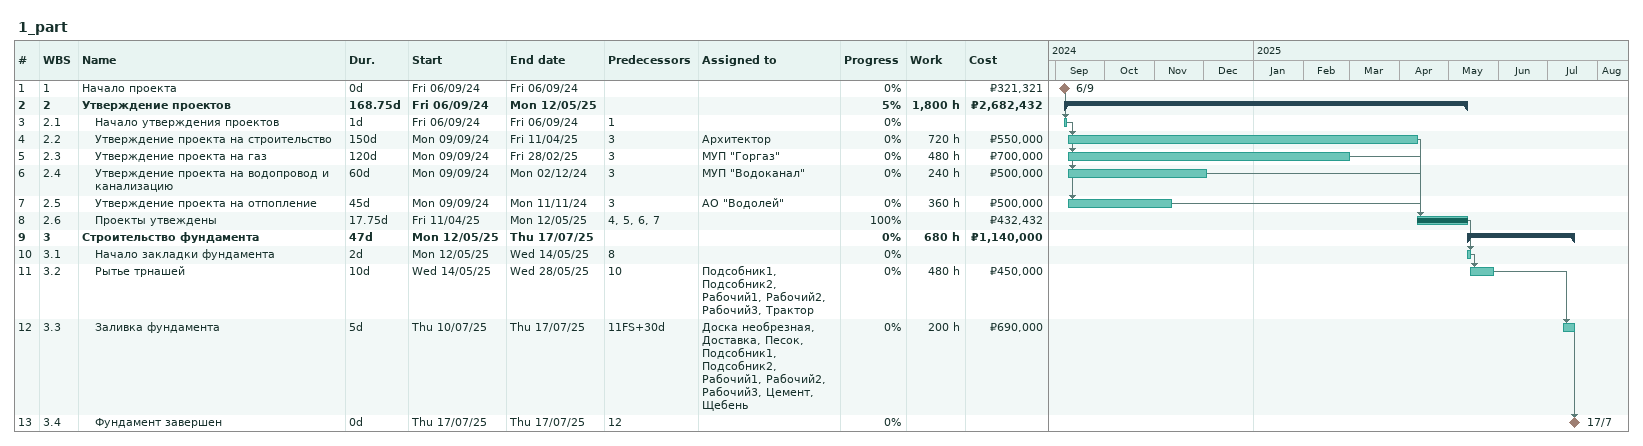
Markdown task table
1_part

| ID | WBS | Task | Duration | Start | Finish | Predecessors | Resources | % complete | Work (h) | Cost (₽) |
|---|---|---|---|---|---|---|---|---|---|---|
| 1 | 1 | Начало проекта | 0d | 2024-09-06 | 2024-09-06 |  |  | 0 |  | 321321 |
| 2 | 2 | **Утверждение проектов** | 168.75d | 2024-09-06 | 2025-05-12 |  |  | 5 | 1800 | 2682432 |
| 3 | 2.1 | Начало утверждения проектов | 1d | 2024-09-06 | 2024-09-06 | 1 |  | 0 |  |  |
| 4 | 2.2 | Утверждение проекта на строительство | 150d | 2024-09-09 | 2025-04-11 | 3 | Архитектор | 0 | 720 | 550000 |
| 5 | 2.3 | Утверждение проекта на газ | 120d | 2024-09-09 | 2025-02-28 | 3 | МУП "Горгаз" | 0 | 480 | 700000 |
| 6 | 2.4 | Утверждение проекта на водопровод и канализацию | 60d | 2024-09-09 | 2024-12-02 | 3 | МУП "Водоканал" | 0 | 240 | 500000 |
| 7 | 2.5 | Утверждение проекта на отпопление | 45d | 2024-09-09 | 2024-11-11 | 3 | АО "Водолей" | 0 | 360 | 500000 |
| 8 | 2.6 | Проекты утвеждены | 17.75d | 2025-04-11 | 2025-05-12 | 4, 5, 6, 7 |  | 100 |  | 432432 |
| 9 | 3 | **Строительство фундамента** | 47d | 2025-05-12 | 2025-07-17 |  |  | 0 | 680 | 1140000 |
| 10 | 3.1 | Начало закладки фундамента | 2d | 2025-05-12 | 2025-05-14 | 8 |  | 0 |  |  |
| 11 | 3.2 | Рытье трнашей | 10d | 2025-05-14 | 2025-05-28 | 10 | Подсобник1, Подсобник2, Рабочий1, Рабочий2, Рабочий3, Трактор | 0 | 480 | 450000 |
| 12 | 3.3 | Заливка фундамента | 5d | 2025-07-10 | 2025-07-17 | 11FS+30d | Доска необрезная, Доставка, Песок, Подсобник1, Подсобник2, Рабочий1, Рабочий2, Рабочий3, Цемент, Щебень | 0 | 200 | 690000 |
| 13 | 3.4 | Фундамент завершен | 0d | 2025-07-17 | 2025-07-17 | 12 |  | 0 |  |  |
